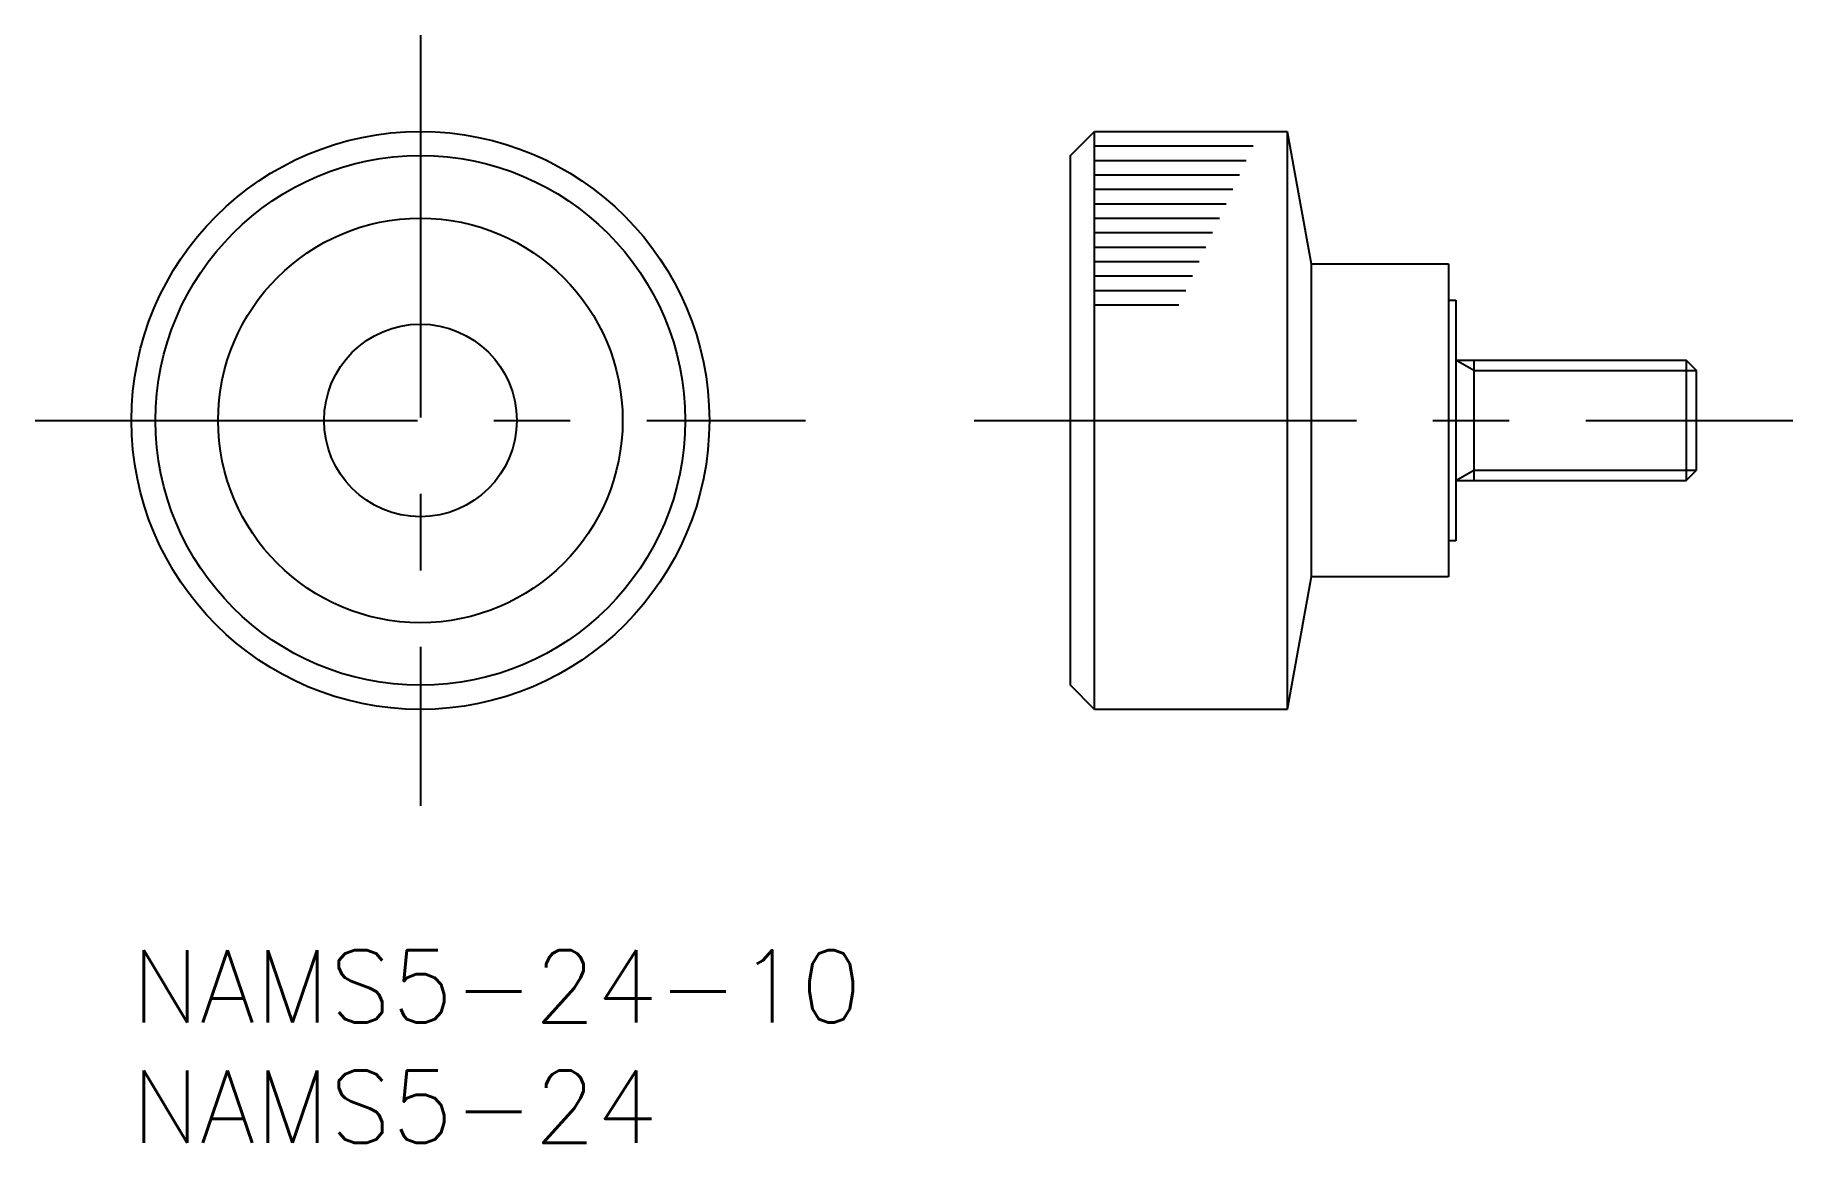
# Model space of a CAD drawing. Extents: x -4 to 69, y -8 to 38.
import ezdxf

# ---------------------------------------------------------------- set-up
doc = ezdxf.new("R2010")
doc.units = 0
doc.header["$LTSCALE"] = 0.5
doc.linetypes.add('CENTER', pattern=[50.8, 31.75, -6.35, 6.35, -6.35])
for name, color, linetype in [('MSM_CENTER', 1, 'CENTER'), ('MSM_CONTINUOUS', 7, 'CONTINUOUS'), ('MSM_NARROW', 5, 'CONTINUOUS'), ('MSM_PART_NUMBER', 7, 'CONTINUOUS')]:
    doc.layers.add(name, color=color, linetype=linetype)
doc.styles.get("Standard").update_dxf_attribs({"font": 'txt.shx', "height": 3, "bigfont": 'bigfont.shx'})

# ---------------------------------------------------------------- blocks, each defined once
blk = doc.blocks.new('*U2')
at = {"layer": 'MSM_PART_NUMBER'}
blk.add_text('NAMS5-24-10', height=3, dxfattribs=at).set_placement((0, -3))
blk = doc.blocks.new('*U3')
at = {"layer": 'MSM_PART_NUMBER'}
blk.add_text('NAMS5-24', height=3, dxfattribs=at).set_placement((0, -8))

msp = doc.modelspace()

# ---------------------------------------------------------------- linework, layer by layer
at = {"layer": 'MSM_CENTER'}
for p, q in [((12, 38), (12, 6)), ((-4, 22), (28, 22)), ((35, 22), (69, 22))]:
    msp.add_line(p, q, dxfattribs=at)
at = {"layer": 'MSM_CONTINUOUS'}
for p, q in [((39, 33), (40, 34)), ((40, 10), (40, 34)), ((40, 34), (48, 34)), ((48, 34), (48, 10)), ((48, 34), (49, 28.5)), ((39, 11), (39, 33)), ((49, 28.5), (54.7, 28.5)), ((49, 28.5), (49, 15.5)), ((54.7, 28.5), (54.7, 15.5)), ((54.7, 27), (55, 27)), ((55, 27), (55, 17)), ((55, 24.5), (64.567, 24.5)), ((55.75, 24.5), (55.75, 19.5)), ((65, 24.067), (64.567, 24.5)), ((64.567, 24.5), (64.567, 19.5)), ((65, 19.933), (65, 24.067)), ((64.567, 19.5), (65, 19.933)), ((55, 19.5), (64.567, 19.5)), ((55, 17), (54.7, 17)), ((49, 15.5), (48, 10)), ((54.7, 15.5), (49, 15.5)), ((40, 10), (39, 11)), ((48, 10), (40, 10))]:
    msp.add_line(p, q, dxfattribs=at)
for radius in [12, 11, 8.4, 4]:
    msp.add_circle((12, 22), radius, dxfattribs=at)
at = {"layer": 'MSM_NARROW'}
for p, q in [((40, 33.4), (46.582, 33.4)), ((40, 32.8), (46.302, 32.8)), ((40, 32.2), (46.022, 32.2)), ((40, 31.6), (45.742, 31.6)), ((40, 31), (45.462, 31)), ((40, 30.4), (45.183, 30.4)), ((40, 29.8), (44.903, 29.8)), ((40, 29.2), (44.623, 29.2)), ((40, 28.6), (44.343, 28.6)), ((40, 28), (44.064, 28)), ((40, 27.4), (43.784, 27.4)), ((40, 26.8), (43.504, 26.8)), ((55.75, 24.067), (55, 24.5)), ((55.75, 24.067), (65, 24.067)), ((55, 19.5), (55.75, 19.933)), ((55.75, 19.933), (65, 19.933))]:
    msp.add_line(p, q, dxfattribs=at)

# ---------------------------------------------------------------- block references
at = {"layer": 'MSM_CONTINUOUS'}
for name in ['*U2', '*U3']:
    msp.add_blockref(name, (0, 0), dxfattribs=at)

doc.saveas('drawing.dxf')
